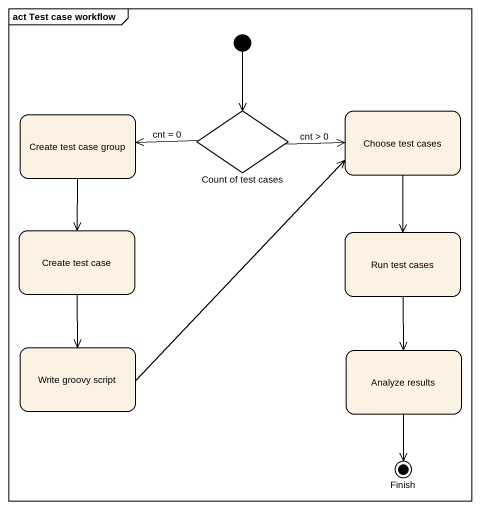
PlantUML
@startuml
mainframe act Test case workflow
hide empty description
state "Create test case group" as Create_test_case_group
state "Count of test cases" as Count_of_test_cases <<choice>>
state "Choose test cases" as Choose_test_cases
state "Create test case" as Create_test_case
state "Run test cases" as Run_test_cases
state "Write groovy script" as Write_groovy_script
state "Analyze results" as Analyze_results
state Finish <<end>>
[*] --> Count_of_test_cases
Create_test_case_group --> Create_test_case
Count_of_test_cases -left-> Create_test_case_group : cnt = 0
Count_of_test_cases -right-> Choose_test_cases : cnt > 0
Choose_test_cases --> Run_test_cases
Create_test_case --> Write_groovy_script
Run_test_cases --> Analyze_results
Write_groovy_script -up-> Choose_test_cases
Analyze_results --> Finish
@enduml
